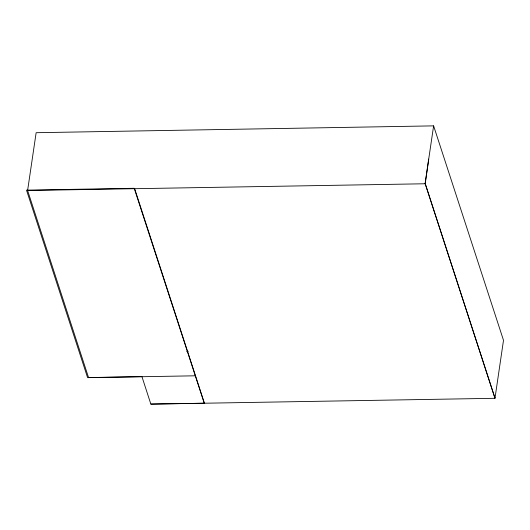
<?xml version="1.0" encoding="UTF-8"?>
<svg xmlns="http://www.w3.org/2000/svg" width="530" height="530" viewBox="0 0 530 530"><rect width="100%" height="100%" fill="white"/><g stroke="black" fill="none" stroke-linecap="round" stroke-linejoin="round"><path stroke-width="0.79" d="M27.606 190.515L36.139 132.705L433.619 125.868L503.5 340.313L494.974 398.295L150.858 404.132L141.941 376.638L88.55 377.559L27.606 190.515L425.212 183.764L494.987 398.209L425.226 183.678M150.871 404.052L204.249 403.217L134.209 188.282L26.5 190.137L87.602 377.658L195.312 375.803M425.087 183.678L433.619 125.868M425.212 183.764L428.717 159.093M186.639 351.344L188.282 351.317M134.647 188.693L204.414 403.224"/></g></svg>
